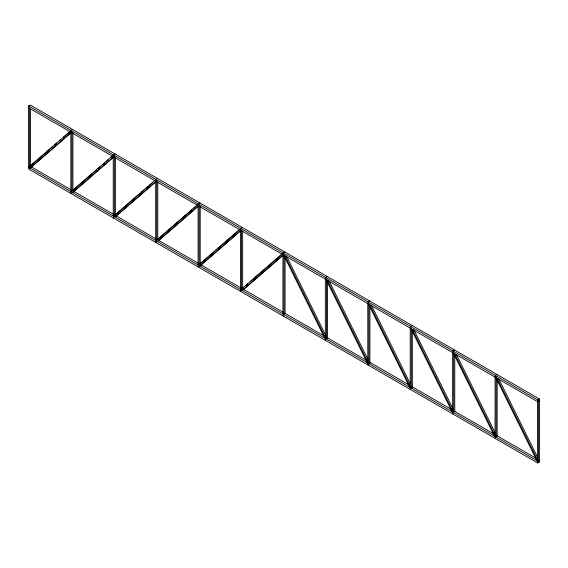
<?xml version="1.0" encoding="UTF-8"?>
<svg xmlns="http://www.w3.org/2000/svg" width="568" height="568" viewBox="0 0 568 568"><rect width="100%" height="100%" fill="white"/><g stroke="black" fill="none" stroke-linecap="round" stroke-linejoin="round"><path stroke-width="0.85" d="M28.514 167.347L70.276 131.18M30.239 166.154L49.466 149.512M50.786 148.362L52.774 146.636M54.762 144.918L56.757 143.193M59.406 140.899L60.733 139.749M63.382 137.456L70.013 131.712M30.005 168.014L71.767 131.847M30.402 167.972L71.504 132.379M70.936 191.835L112.698 155.667M72.661 190.649L92.548 173.432M93.876 172.281L96.524 169.981M97.852 168.838L100.501 166.538M102.488 164.819L104.484 163.094M106.472 161.376L108.46 159.651M111.108 157.357L112.436 156.207M72.427 192.509L114.189 156.342M72.825 192.467L113.266 157.45M113.366 216.33L155.121 180.162M115.084 215.144L140.275 193.326M141.602 192.183L144.251 189.882M145.578 188.739L148.227 186.439M149.554 185.289L152.21 182.995M114.857 216.997L156.612 180.83M115.915 216.387L155.689 181.945M155.788 240.825L197.543 204.657M157.506 239.639L191.977 209.784M193.305 208.633L195.953 206.34M157.279 241.492L199.034 205.325M158.337 240.882L198.772 205.864M198.211 265.313L239.973 229.152M200.596 263.552L239.703 229.685M199.702 265.987L240.796 230.395M200.099 265.945L240.534 230.927M240.633 289.808L282.395 253.64M242.358 288.622L243.679 287.472M245.667 285.754L247.662 284.028M250.31 281.735L282.126 254.18M242.124 290.475L283.219 254.883M242.522 290.44L282.956 255.422M28.656 105.96L537.733 399.872L537.733 401.739L28.656 107.821L28.656 105.96L30.267 105.03L539.344 398.942L539.344 400.809M29.458 105.811L28.4 106.429L28.4 167.659M72.69 129.525L71.078 130.455L71.078 132.316M539.344 460.179L539.344 462.04L537.733 462.97L28.656 169.058L28.656 167.191L29.728 166.573M115.112 154.013L113.501 154.943L113.501 156.811M157.535 178.508L155.923 179.438L155.923 181.298M114.573 215.556L113.501 216.181L113.501 218.041M199.957 203.003L198.346 203.933L198.346 205.793M242.38 227.491L240.768 228.428L240.768 230.288M284.809 251.986L283.191 252.916L283.191 254.776M327.232 276.481L325.62 277.411L325.62 279.271M369.654 300.976L368.043 301.906L368.043 303.766M412.077 325.464L410.465 326.394L410.465 328.261M369.115 362.519L368.043 363.137L368.043 364.997M454.499 349.959L452.888 350.889L452.888 352.749M411.537 387.007L410.465 387.632L410.465 389.492M496.922 374.454L495.31 375.384L495.31 377.244M453.96 411.502L452.888 412.12L452.888 413.987M537.733 399.872L539.344 398.942M537.477 400.341L538.542 400.951L539.6 400.341L539.6 461.571L538.542 462.189L537.477 461.571M496.382 435.997L495.31 436.615L495.31 438.475M537.598 462.025L539.486 461.124M31.027 166.701L71.177 189.882M73.45 191.196L113.6 214.377M115.872 215.684L156.022 238.865M158.294 240.179L198.445 263.36M200.717 264.674L240.867 287.855M243.139 289.162L283.29 312.343M324.2 335.965L284.809 313.224L283.191 314.154L283.191 316.014M366.623 360.46L327.232 337.711L325.62 338.642L325.62 340.509M369.654 362.206L409.045 384.948M412.077 386.701L451.468 409.443M454.499 411.189L493.89 433.938M496.922 435.684L536.313 458.426M28.656 167.191L537.733 461.11L537.733 462.97M498.633 378.572L537.52 457.155M497.177 378.394L538.421 461.734M495.566 377.088L537.2 461.23M456.601 354.872L495.488 433.455M454.365 353.104L495.608 436.451M453.143 352.6L494.778 436.735M413.788 329.589L453.065 408.96M412.332 329.404L453.576 412.751M410.721 328.105L452.355 412.24M371.365 305.094L410.252 383.677M369.512 304.121L410.763 387.461M368.298 303.61L409.542 386.957M328.936 280.599L368.22 359.977M327.09 279.626L368.341 362.973M325.478 278.327L367.51 363.257M286.513 256.111L325.798 335.482M284.667 255.131L325.911 338.478M283.446 254.627L324.69 337.974M538.542 400.951L538.542 462.189M537.477 401.228L537.477 460.683M497.177 379.396L497.177 436.196M496.12 376.463L496.12 436.806M495.055 376.733L495.055 436.196M454.755 354.908L454.755 411.701M453.69 352.856L453.69 412.311M452.632 352.245L452.632 411.701M412.332 331.3L412.332 388.093M411.267 328.361L411.267 387.823M410.21 327.75L410.21 388.093M369.91 305.918L369.91 363.605M368.845 303.866L368.845 364.216M367.787 303.255L367.787 363.605M327.48 282.31L327.48 338.223M326.422 279.378L326.422 338.833M325.365 278.767L325.365 339.11M285.058 256.935L285.058 313.728M284 254.883L284 314.338M282.942 254.272L282.942 313.728M242.635 230.665L242.635 289.233M241.577 230.388L241.577 289.85M240.768 289.659L240.768 291.519M240.52 229.777L240.52 289.233M200.213 206.17L200.213 264.745M199.155 205.9L199.155 266.243M198.346 265.164L198.346 267.024M198.09 205.282L198.09 264.745M157.79 181.682L157.79 239.362M156.732 181.405L156.732 240.86M155.923 240.676L155.923 242.536M155.667 180.794L155.667 240.25M115.368 157.187L115.368 214.867M114.31 156.91L114.31 216.373M113.245 156.299L113.245 215.755M72.945 132.692L72.945 190.379M71.88 132.422L71.88 191.877M71.078 191.686L71.078 193.546M70.822 131.804L70.822 191.267M30.523 109.091L30.523 165.884M29.458 107.927L29.458 168.27"/></g></svg>
